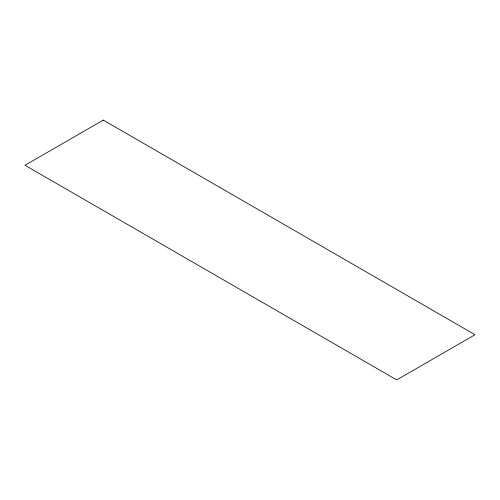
<?xml version="1.0" encoding="UTF-8"?>
<svg xmlns="http://www.w3.org/2000/svg" width="500" height="500" viewBox="0 0 500 500"><rect width="100%" height="100%" fill="white"/><g stroke="black" fill="none" stroke-linecap="round" stroke-linejoin="round"><path stroke-width="0.75" d="M103.263 120.1L25 165.281L396.737 379.9L475 334.719L103.263 120.1"/></g></svg>
